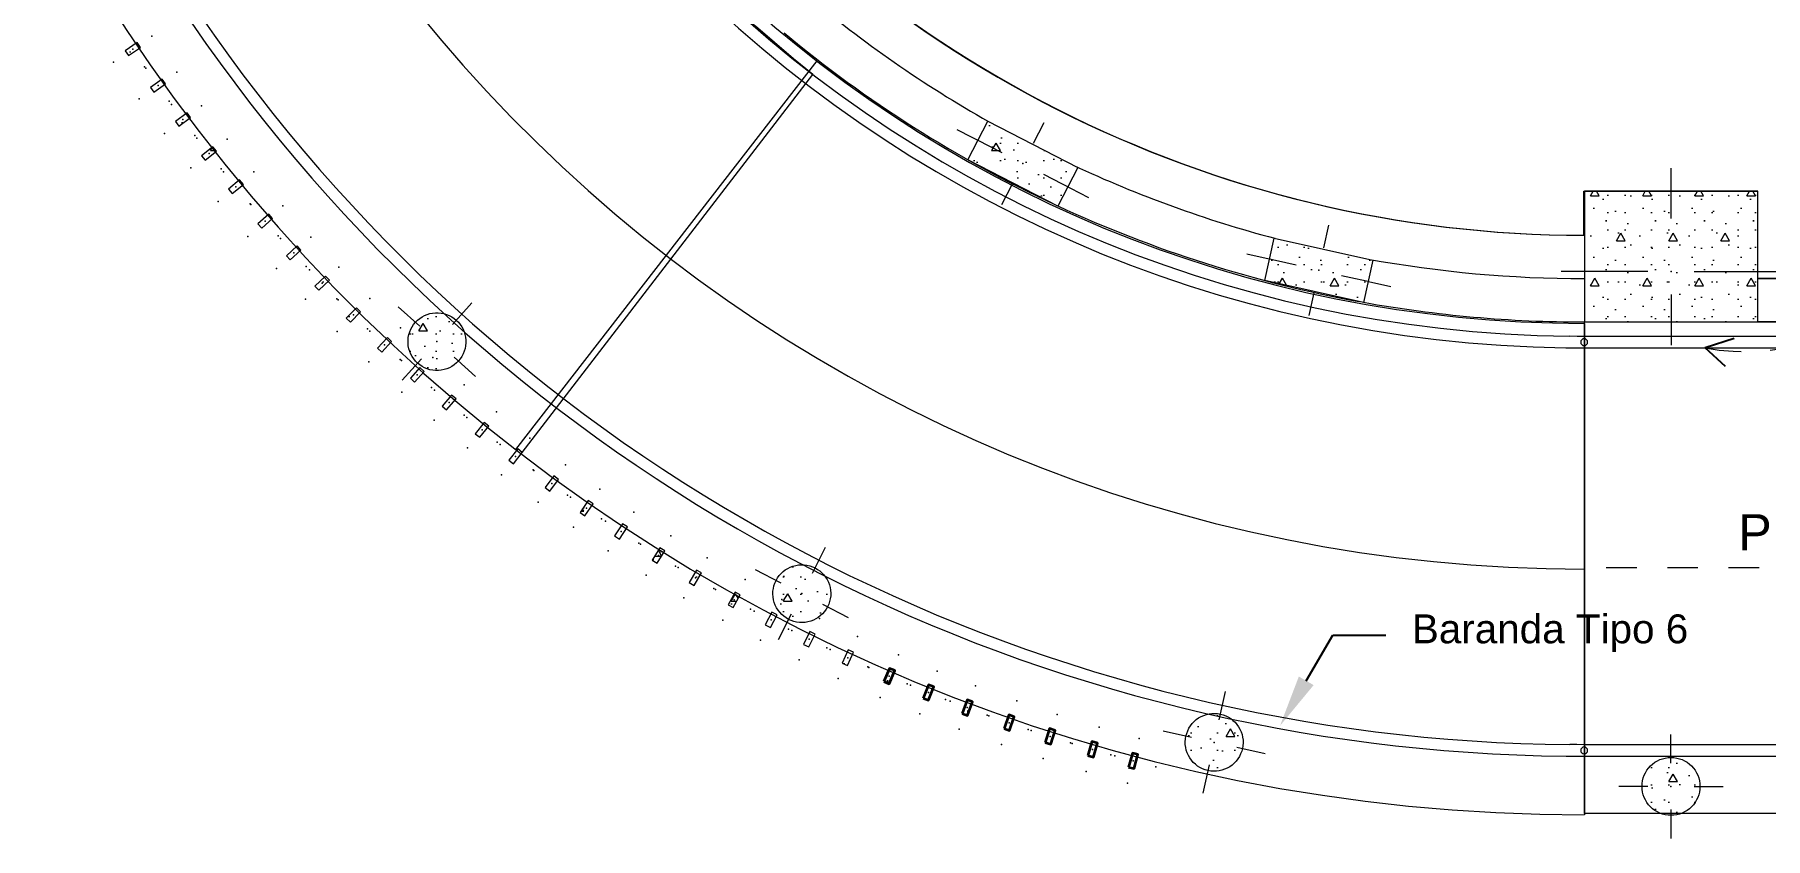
# Model space of a CAD drawing. Header units: feet. Extents: x 2 to 125, y -24 to 91.
# Drawn here: x 77.73 to 83.71, y 77.55 to 80.33 of the extents above; entities that cross this region are included whole.
import ezdxf
from ezdxf import colors
from ezdxf.entities.mleader import LeaderData, LeaderLine
from ezdxf.math import Vec2, Vec3

# ---------------------------------------------------------------- set-up
doc = ezdxf.new("R2010")
doc.units = ezdxf.units.FT
doc.header["$MEASUREMENT"] = 0
doc.set_wipeout_variables(frame=1)
for name, pattern in [('CONTINUA', [0]), ('Dashed', [0.211667, 0.105833, -0.105833]), ('HIDDEN2', [0.1875, 0.125, -0.0625]), ('Wipeout_Contour', [1, 0, -1])]:
    doc.linetypes.add(name, pattern=pattern)
doc.layers.add('ALUMBRADO', color=1, linetype='Continuous')
doc.layers.add('Structural - Bearing', color=7, linetype='Continuous')
for name, color, linetype, lineweight, true_color in [('Annotation - Text_Pen_No__167', 7, 'Continuous', 13, 0x6a6a6a), ('RAMPA PROPUESTA 1 CERRAMIENTO_Pen_No__123', 7, 'Continuous', 0, 0xd8d8d8), ('RAMPA PROPUESTA 1 CERRAMIENTO_Pen_No__28', 7, 'Continuous', 35, 0xa80f02), ('RAMPA PROPUESTA 1 CERRAMIENTO_Pen_No__48', 7, 'Continuous', 25, 0xa80f02), ('Structural - Bearing_Pen_No__167', 7, 'Continuous', 13, 0x6a6a6a)]:
    doc.layers.add(name, color=color, linetype=linetype, lineweight=lineweight, true_color=true_color)
for name, color, linetype, lineweight in [('Cotas varias El', 253, 'Continuous', 13), ('Interior - Furniture _Pen_No__122', 9, 'Continuous', 13), ('Interior - Stair & Railing_Pen_No__122', 9, 'Continuous', 13), ('TOMACORRIENTE', 5, 'HIDDEN2', 30)]:
    doc.layers.add(name, color=color, linetype=linetype, lineweight=lineweight)
doc.styles.add('Generales', font='arial.ttf', dxfattribs={"height": 0.15})
doc.styles.add('GENERATED_STYLE_1', font='arial.ttf')
pattern_1 = [(0, (75.36407, 85.38942), (0, 0.311769), [0.03, -0.15]), (0, (75.45407, 85.5453), (0, 0.311769), [0.03, -0.15]), (60, (75.36407, 85.38942), (-0.27, 0.155885), [0.03, -0.15]), (60, (75.54407, 85.38942), (-0.27, 0.155885), [0.03, -0.15]), (120, (75.39407, 85.38942), (0.27, 0.155885), [0.03, -0.15]), (120, (75.57407, 85.38942), (0.27, 0.155885), [0.03, -0.15]), (0, (75.36407, 85.41942), (0, 0.06), [0, -0.06, 0, -0.09]), (45, (75.39407, 85.41942), (-0.0424264, 0.0424264), [0, -0.045, 0, -0.075])]

# ---------------------------------------------------------------- blocks, each defined once
blk = doc.blocks.new('Straight Ramp 23[2]', base_point=(10.2279, -6.8984))
at = {"layer": 'Interior - Furniture _Pen_No__122', "color": 9, "linetype": 'Continuous', "lineweight": 13}
for p, q in [((7.7179, -6.0484), (7.7179, -7.7484)), ((10.2279, -6.0484), (7.7179, -6.0484)), ((8.5968, -7.7484), (8.5968, -6.0484)), ((9.3491, -7.7484), (9.3491, -6.0484)), ((10.2279, -6.0484), (10.2279, -7.7484)), ((10.2279, -7.7484), (7.7179, -7.7484))]:
    blk.add_line(p, q, dxfattribs=at)
at = {"layer": 'Interior - Furniture _Pen_No__122', "color": 9, "linetype": 'Dashed', "lineweight": 13}
blk.add_line((10.2279, -6.8984), (7.7179, -6.8984), dxfattribs=at)

msp = doc.modelspace()

# ---------------------------------------------------------------- hatches: boundary and pattern name
at = {"layer": 'Cotas varias El'}
h = msp.add_hatch(dxfattribs=at)
h.set_pattern_fill('STRUCTURAL_CONCRETE', color=256, style=0, pattern_type=2)
h.set_pattern_definition(pattern_1)
h.paths.add_polyline_path([(78.0394, 80.2792), (78.0506, 80.2626), (78.092, 80.2906), (78.0808, 80.3072)])
h = msp.add_hatch(dxfattribs=at)
h.set_pattern_fill('STRUCTURAL_CONCRETE', color=256, style=0, pattern_type=2)
h.set_pattern_definition(pattern_1)
h.paths.add_polyline_path([(78.2133, 80.0338), (78.2253, 80.0178), (78.2653, 80.0479), (78.2533, 80.0638)])
h = msp.add_hatch(dxfattribs=at)
h.set_pattern_fill('STRUCTURAL_CONCRETE', color=256, style=0, pattern_type=2)
h.set_pattern_definition(pattern_1)
h.paths.add_polyline_path([(78.3036, 79.916), (78.316, 79.9003), (78.3552, 79.9312), (78.3428, 79.9469)])
h = msp.add_hatch(dxfattribs=at)
h.set_pattern_fill('STRUCTURAL_CONCRETE', color=256, style=0, pattern_type=2)
h.set_pattern_definition(pattern_1)
h.paths.add_polyline_path([(78.6954, 79.4648), (78.7093, 79.4504), (78.7453, 79.4851), (78.7314, 79.4995)])
h = msp.add_hatch(dxfattribs=at)
h.set_pattern_fill('STRUCTURAL_CONCRETE', color=256, style=0, pattern_type=2)
h.set_pattern_definition(pattern_1)
h.paths.add_polyline_path([(78.8038, 79.3546), (78.8181, 79.3405), (78.8532, 79.3761), (78.8389, 79.3902)])
h = msp.add_hatch(dxfattribs=at)
h.set_pattern_fill('STRUCTURAL_CONCRETE', color=256, style=0, pattern_type=2)
h.set_pattern_definition(pattern_1)
h.paths.add_polyline_path([(79.0428, 79.34, 0.414214), (79.05, 79.1987, 0.414214), (79.1913, 79.206, 0.414214), (79.184, 79.3472, 0.414214)])
h = msp.add_hatch(dxfattribs=at)
h.set_pattern_fill('STRUCTURAL_CONCRETE', color=256, style=0, pattern_type=2)
h.set_pattern_definition(pattern_1)
h.paths.add_polyline_path([(79.6116, 78.682), (79.6281, 78.6706), (79.6565, 78.7117), (79.6401, 78.7231)])
h = msp.add_hatch(dxfattribs=at)
h.set_pattern_fill('STRUCTURAL_CONCRETE', color=256, style=0, pattern_type=2)
h.set_pattern_definition(pattern_1)
h.paths.add_polyline_path([(79.8612, 78.5174), (79.8781, 78.5068), (79.9045, 78.5493), (79.8875, 78.5599)])
h = msp.add_hatch(dxfattribs=at)
h.set_pattern_fill('STRUCTURAL_CONCRETE', color=256, style=0, pattern_type=2)
h.set_pattern_definition(pattern_1)
h.paths.add_polyline_path([(79.9891, 78.4396), (80.0064, 78.4295), (80.0317, 78.4726), (80.0145, 78.4827)])
h = msp.add_hatch(dxfattribs=at)
h.set_pattern_fill('STRUCTURAL_CONCRETE', color=256, style=0, pattern_type=2)
h.set_pattern_definition(pattern_1)
h.paths.add_polyline_path([(80.2891, 78.4469, 0.414214), (80.3324, 78.3123, 0.414214), (80.4671, 78.3556, 0.414214), (80.4238, 78.4902, 0.414214)])
h = msp.add_hatch(dxfattribs=at)
h.set_pattern_fill('STRUCTURAL_CONCRETE', color=256, style=0, pattern_type=2)
h.set_pattern_definition(pattern_1)
h.paths.add_polyline_path([(80.123, 78.3628), (80.1405, 78.3531), (80.1647, 78.3968), (80.1472, 78.4065)])
h = msp.add_hatch(dxfattribs=at)
h.set_pattern_fill('STRUCTURAL_CONCRETE', color=256, style=0, pattern_type=2)
h.set_pattern_definition(pattern_1)
h.paths.add_polyline_path([(80.5179, 78.1612), (80.536, 78.1529), (80.557, 78.1982), (80.5388, 78.2066)])
h = msp.add_hatch(dxfattribs=at)
h.set_pattern_fill('STRUCTURAL_CONCRETE', color=256, style=0, pattern_type=2)
h.set_pattern_definition(pattern_1)
h.paths.add_polyline_path([(81.7056, 77.9084, 0.414214), (81.7817, 77.7892, 0.414214), (81.9009, 77.8653, 0.414214), (81.8248, 77.9845, 0.414214)])
h = msp.add_hatch(dxfattribs=at)
h.set_pattern_fill('STRUCTURAL_CONCRETE', color=256, style=0, pattern_type=2)
h.set_pattern_definition(pattern_1)
h.paths.add_polyline_path([(83.2821, 77.7345, 0.414214), (83.3821, 77.6345, 0.414214), (83.4821, 77.7345, 0.414214), (83.3821, 77.8345, 0.414214)])
at = {"layer": 'RAMPA PROPUESTA 1 CERRAMIENTO_Pen_No__48', "linetype": 'Continuous', "lineweight": 25, "true_color": 0xa80f02}
h = msp.add_hatch(dxfattribs=at)
h.set_pattern_fill('STRUCTURAL_CONCRETE', color=14, style=0, pattern_type=2)
h.set_pattern_definition(pattern_1)
h.paths.add_polyline_path([(80.6612, 78.0968), (80.6796, 78.0889), (80.6994, 78.1348), (80.681, 78.1427)])
h = msp.add_hatch(dxfattribs=at)
h.set_pattern_fill('STRUCTURAL_CONCRETE', color=14, style=0, pattern_type=2)
h.set_pattern_definition(pattern_1)
h.paths.add_polyline_path([(80.9318, 77.987), (80.9506, 77.98), (80.9681, 78.0268), (80.9494, 78.0338)])

# ---------------------------------------------------------------- linework, layer by layer
at = {"layer": 'ALUMBRADO', "linetype": 'CONTINUA', "lineweight": 25}
for p in [(83.6001, 79.2832), (83.5699, 79.187)]:
    msp.add_line(p, (83.5004, 79.251), dxfattribs=at)
at = {"layer": 'Cotas varias El'}
for p, q in [((79.0576, 79.3266), (78.9834, 79.3936)), ((79.1706, 79.3324), (79.2376, 79.4066)), ((83.0826, 79.336), (83.0826, 77.636)), ((79.0634, 79.2136), (78.9964, 79.1393)), ((79.1764, 79.2194), (79.2507, 79.1524)), ((80.4146, 78.4724), (80.4603, 78.5614)), ((80.3069, 78.4378), (80.218, 78.4834)), ((80.4493, 78.3647), (80.5382, 78.3191)), ((80.3416, 78.3301), (80.2959, 78.2411)), ((81.8205, 77.9649), (81.8421, 78.0626)), ((83.3821, 77.8145), (83.3821, 77.9145)), ((81.8814, 77.8696), (81.979, 77.848)), ((83.0193, 77.839), (83.0193, 77.839)), ((83.0193, 77.839), (83.0318, 77.8389)), ((83.0193, 77.839), (83.0193, 77.839)), ((83.0193, 77.839), (83.0318, 77.8389)), ((83.0193, 77.839), (83.0193, 77.839)), ((83.0193, 77.839), (83.0318, 77.8389)), ((83.0193, 77.839), (83.0193, 77.839)), ((83.0193, 77.839), (83.0318, 77.8389)), ((83.0318, 77.8389), (83.0319, 77.8389)), ((83.0318, 77.8389), (83.0319, 77.8389)), ((83.0318, 77.8389), (83.0319, 77.8389)), ((83.0318, 77.8389), (83.0319, 77.8389)), ((83.0319, 77.8389), (83.0569, 77.8388)), ((83.0319, 77.8389), (83.0569, 77.8388)), ((83.0319, 77.8389), (83.0569, 77.8388)), ((83.0319, 77.8389), (83.0569, 77.8388)), ((83.0322, 77.8789), (83.0321, 77.8789)), ((83.0322, 77.8789), (83.0321, 77.8789)), ((83.0322, 77.8789), (83.0321, 77.8789)), ((83.0322, 77.8789), (83.0321, 77.8789)), ((83.0571, 77.8788), (83.0322, 77.8789)), ((83.0571, 77.8788), (83.0322, 77.8789)), ((83.0571, 77.8788), (83.0322, 77.8789)), ((83.0571, 77.8788), (83.0322, 77.8789)), ((83.0569, 77.8388), (83.082, 77.8387)), ((83.0569, 77.8388), (83.082, 77.8387)), ((83.0569, 77.8388), (83.082, 77.8387)), ((83.0569, 77.8388), (83.082, 77.8387)), ((83.082, 77.8787), (83.0571, 77.8788)), ((83.082, 77.8787), (83.0571, 77.8788)), ((83.082, 77.8787), (83.0571, 77.8788)), ((83.082, 77.8787), (83.0571, 77.8788)), ((83.0821, 77.8787), (83.082, 77.8787)), ((83.0821, 77.8787), (83.082, 77.8787)), ((83.0821, 77.8787), (83.082, 77.8787)), ((83.0821, 77.8787), (83.082, 77.8787)), ((83.082, 77.8387), (83.082, 77.8387)), ((83.082, 77.8387), (83.0945, 77.8387)), ((83.082, 77.8387), (83.082, 77.8387)), ((83.082, 77.8387), (83.0945, 77.8387)), ((83.082, 77.8387), (83.082, 77.8387)), ((83.082, 77.8387), (83.0945, 77.8387)), ((83.082, 77.8387), (83.082, 77.8387)), ((83.082, 77.8387), (83.0945, 77.8387)), ((83.0945, 77.8787), (83.0821, 77.8787)), ((83.0945, 77.8787), (83.0821, 77.8787)), ((83.0945, 77.8787), (83.0821, 77.8787)), ((83.0945, 77.8787), (83.0821, 77.8787)), ((85.595, 77.8787), (83.0945, 77.8787)), ((85.595, 77.8787), (83.0945, 77.8787)), ((85.595, 77.8787), (83.0945, 77.8787)), ((85.595, 77.8787), (83.0945, 77.8787)), ((83.0945, 77.8387), (85.595, 77.8387)), ((83.0945, 77.8387), (85.595, 77.8387)), ((83.0945, 77.8387), (85.595, 77.8387)), ((83.0945, 77.8387), (85.595, 77.8387)), ((81.786, 77.8087), (81.7645, 77.7111)), ((83.3021, 77.7345), (83.2021, 77.7345)), ((83.4621, 77.7345), (83.5621, 77.7345)), ((83.3821, 77.6545), (83.3821, 77.5545))]:
    msp.add_line(p, q, dxfattribs=at)
for points in [[(78.0394, 80.2792), (78.0506, 80.2626), (78.092, 80.2906), (78.0808, 80.3072)], [(78.1271, 80.1522), (78.1387, 80.136), (78.1794, 80.165), (78.1678, 80.1813)], [(78.2133, 80.0338), (78.2253, 80.0178), (78.2653, 80.0479), (78.2533, 80.0638)], [(78.3036, 79.916), (78.316, 79.9003), (78.3552, 79.9312), (78.3428, 79.9469)], [(78.3968, 79.8003), (78.4095, 79.7849), (78.448, 79.8169), (78.4352, 79.8323)], [(78.4984, 79.6805), (78.5115, 79.6654), (78.5492, 79.6983), (78.536, 79.7134)], [(78.5968, 79.5702), (78.6103, 79.5554), (78.6471, 79.5893), (78.6336, 79.604)], [(78.6954, 79.4648), (78.7093, 79.4504), (78.7453, 79.4851), (78.7314, 79.4995)], [(78.8038, 79.3546), (78.8181, 79.3405), (78.8532, 79.3761), (78.8389, 79.3902)], [(78.9115, 79.2505), (78.9261, 79.2368), (78.9603, 79.2732), (78.9457, 79.2869)], [(79.0251, 79.146), (79.04, 79.1327), (79.0733, 79.17), (79.0583, 79.1833)], [(79.1353, 79.0496), (79.1505, 79.0366), (79.1829, 79.0747), (79.1677, 79.0877)], [(79.2494, 78.9545), (79.2649, 78.9419), (79.2964, 78.9808), (79.2808, 78.9934)], [(79.3658, 78.8623), (79.3816, 78.8501), (79.4121, 78.8897), (79.3962, 78.9019)], [(79.4913, 78.7678), (79.5075, 78.7561), (79.5369, 78.7965), (79.5208, 78.8082)], [(79.6116, 78.682), (79.6281, 78.6706), (79.6565, 78.7117), (79.6401, 78.7231)], [(79.7311, 78.601), (79.7478, 78.59), (79.7752, 78.6318), (79.7585, 78.6428)], [(79.8612, 78.5174), (79.8781, 78.5068), (79.9045, 78.5493), (79.8875, 78.5599)], [(79.9891, 78.4396), (80.0064, 78.4295), (80.0317, 78.4726), (80.0145, 78.4827)], [(80.123, 78.3628), (80.1405, 78.3531), (80.1647, 78.3968), (80.1472, 78.4065)], [(80.2518, 78.293), (80.2695, 78.2838), (80.2927, 78.3281), (80.2749, 78.3373)], [(80.384, 78.2255), (80.402, 78.2167), (80.424, 78.2615), (80.4061, 78.2704)], [(80.5179, 78.1612), (80.536, 78.1529), (80.557, 78.1982), (80.5388, 78.2066)]]:
    msp.add_lwpolyline(points, close=True, dxfattribs=at)
for points in [[(79.0428, 79.34, -0.414214), (79.184, 79.3472, -0.414214), (79.1913, 79.206, -0.414214), (79.05, 79.1987, -0.414214)], [(80.2891, 78.4469, -0.414214), (80.4238, 78.4902, -0.414214), (80.4671, 78.3556, -0.414214), (80.3324, 78.3123, -0.414214)], [(81.7056, 77.9084, -0.414214), (81.8248, 77.9845, -0.414214), (81.9009, 77.8653, -0.414214), (81.7817, 77.7892, -0.414214)], [(83.082, 77.8707, 1), (83.082, 77.8467, 1)], [(83.2821, 77.7345, -0.414214), (83.3821, 77.8345, -0.414214), (83.4821, 77.7345, -0.414214), (83.3821, 77.6345, -0.414214)]]:
    msp.add_lwpolyline(points, format="xyb", close=True, dxfattribs=at)
for centre, radius, start, end in [((83.0804, 83.6702), 5.7915, 164.19927, 269.52272), ((83.0804, 83.6702), 5.7915, 164.19927, 269.52272), ((83.0804, 83.6702), 5.7915, 164.19927, 269.52272), ((83.0804, 83.6702), 5.7915, 164.19927, 269.52272), ((83.0804, 83.6702), 5.8315, 164.43064, 269.40029), ((83.0804, 83.6702), 5.8315, 164.43064, 269.40029), ((83.0804, 83.6702), 5.8315, 164.43064, 269.40029), ((83.0804, 83.6702), 5.8315, 164.43064, 269.40029), ((83.0826, 83.666), 6.03, 181.19046, 269.99957), ((83.0826, 83.666), 5.18, 181.26843, 269.99957)]:
    msp.add_arc(centre, radius, start, end, dxfattribs=at)
for p in [(78.0657, 80.2849), (78.1319, 80.3297), (77.9994, 80.2401), (78.1068, 80.2237), (78.1105, 80.2186), (78.1532, 80.1586), (78.2183, 80.2051), (78.0881, 80.1122), (78.1913, 80.1048), (78.1997, 80.0935), (78.2393, 80.0408), (78.3033, 80.0889), (78.1753, 79.9928), (78.2798, 79.9864), (78.2873, 79.9769), (78.3294, 79.9236), (78.3922, 79.9732), (78.2666, 79.874), (78.3713, 79.8702), (78.379, 79.8608), (78.4839, 79.8597), (78.4224, 79.8086), (78.3608, 79.7575), (78.4711, 79.7496), (78.4735, 79.747), (78.584, 79.7421), (78.5238, 79.6894), (78.4636, 79.6367), (78.5678, 79.6386), (78.5765, 79.6292), (78.6809, 79.6338), (78.622, 79.5797), (78.563, 79.5256), (78.6648, 79.5326), (78.6761, 79.5208), (78.7779, 79.5305), (78.7203, 79.475), (78.6627, 79.4195), (78.7715, 79.4215), (78.7758, 79.4174), (78.8847, 79.4223), (78.8285, 79.3654), (78.9906, 79.3202), (78.7723, 79.3084), (78.8776, 79.3166), (78.8855, 79.3092), (78.9359, 79.2618), (79.117, 79.273), (78.8811, 79.2035), (78.9895, 79.2113), (78.9942, 79.2071), (79.1024, 79.2177), (79.0492, 79.158), (78.9959, 79.0983), (79.0981, 79.1139), (79.1089, 79.1048), (79.2109, 79.1231), (79.1591, 79.0621), (79.3232, 79.0299), (79.1073, 79.0012), (79.2107, 79.018), (79.2201, 79.0103), (79.2729, 78.9677), (79.2226, 78.9055), (79.3255, 78.9248), (79.3351, 78.9174), (79.4377, 78.9394), (79.3889, 78.876), (79.5612, 78.8468), (79.3402, 78.8126), (79.4495, 78.8293), (79.4523, 78.8273), (79.5141, 78.7822), (79.5683, 78.7423), (79.5788, 78.7351), (79.6796, 78.7626), (79.467, 78.7175), (79.6341, 78.6968), (79.7971, 78.6832), (79.5886, 78.631), (79.6863, 78.6603), (79.6999, 78.6513), (79.7532, 78.6164), (79.9251, 78.6013), (79.7092, 78.5495), (79.8149, 78.5756), (79.82, 78.5725), (79.8828, 78.5333), (79.9415, 78.4966), (79.9508, 78.4911), (80.051, 78.5251), (79.8406, 78.4654), (80.0104, 78.4561), (80.1826, 78.4498), (79.9699, 78.3871), (80.0738, 78.4186), (80.0794, 78.4155), (80.1438, 78.3798), (80.3093, 78.3814), (80.3781, 78.4012), (80.1051, 78.3098), (80.2013, 78.3476), (80.2138, 78.341), (80.2722, 78.3105), (80.4394, 78.3153), (80.3322, 78.2788), (80.3431, 78.2735), (80.404, 78.2435), (80.571, 78.2524), (80.2351, 78.2397), (80.4648, 78.2133), (80.4758, 78.2082), (80.3687, 78.1717), (80.5374, 78.1797), (80.6068, 78.1475), (80.6101, 78.1462), (80.5039, 78.1071), (81.8033, 77.8868), (83.3821, 77.7345)]:
    msp.add_point(p, dxfattribs=at)
at = {"layer": 'Interior - Stair & Railing_Pen_No__122', "color": 9, "linetype": 'Continuous', "lineweight": 13}
for p, q in [((80.43, 80.2437), (79.3885, 78.9001)), ((83.0574, 79.2912), (83.0322, 79.2913)), ((83.0322, 79.2913), (83.0322, 79.2913)), ((83.0574, 79.2912), (83.0322, 79.2913)), ((83.0322, 79.2913), (83.0322, 79.2913)), ((83.0574, 79.2912), (83.0322, 79.2913)), ((83.0322, 79.2913), (83.0322, 79.2913)), ((83.0574, 79.2912), (83.0322, 79.2913)), ((83.0322, 79.2913), (83.0322, 79.2913)), ((83.0816, 79.291), (83.0574, 79.2912)), ((83.0816, 79.291), (83.0574, 79.2912)), ((83.0816, 79.291), (83.0574, 79.2912)), ((83.0816, 79.291), (83.0574, 79.2912)), ((83.0825, 79.291), (83.0816, 79.291)), ((83.0825, 79.291), (83.0816, 79.291)), ((83.0825, 79.291), (83.0816, 79.291)), ((83.0825, 79.291), (83.0816, 79.291)), ((83.0951, 79.291), (83.0825, 79.291)), ((83.0825, 79.291), (83.0825, 79.291)), ((83.0951, 79.291), (83.0825, 79.291)), ((83.0825, 79.291), (83.0825, 79.291)), ((83.0951, 79.291), (83.0825, 79.291)), ((83.0825, 79.291), (83.0825, 79.291)), ((83.0951, 79.291), (83.0825, 79.291)), ((83.0825, 79.291), (83.0825, 79.291)), ((85.592, 79.291), (83.0951, 79.291)), ((85.592, 79.291), (83.0951, 79.291)), ((85.592, 79.291), (83.0951, 79.291)), ((85.592, 79.291), (83.0951, 79.291)), ((83.0192, 79.2515), (83.0192, 79.2515)), ((83.0192, 79.2515), (83.0318, 79.2513)), ((83.0192, 79.2515), (83.0192, 79.2515)), ((83.0192, 79.2515), (83.0318, 79.2513)), ((83.0192, 79.2515), (83.0192, 79.2515)), ((83.0192, 79.2515), (83.0318, 79.2513)), ((83.0192, 79.2515), (83.0192, 79.2515)), ((83.0192, 79.2515), (83.0318, 79.2513)), ((83.0318, 79.2513), (83.0318, 79.2513)), ((83.0318, 79.2513), (83.0571, 79.2512)), ((83.0318, 79.2513), (83.0318, 79.2513)), ((83.0318, 79.2513), (83.0571, 79.2512)), ((83.0318, 79.2513), (83.0318, 79.2513)), ((83.0318, 79.2513), (83.0571, 79.2512)), ((83.0318, 79.2513), (83.0318, 79.2513)), ((83.0318, 79.2513), (83.0571, 79.2512)), ((83.0571, 79.2512), (83.0815, 79.251)), ((83.0571, 79.2512), (83.0815, 79.251)), ((83.0571, 79.2512), (83.0815, 79.251)), ((83.0571, 79.2512), (83.0815, 79.251)), ((83.0815, 79.251), (83.0824, 79.251)), ((83.0815, 79.251), (83.0824, 79.251)), ((83.0815, 79.251), (83.0824, 79.251)), ((83.0815, 79.251), (83.0824, 79.251)), ((83.0824, 79.251), (83.0825, 79.251)), ((83.0824, 79.251), (83.0825, 79.251)), ((83.0824, 79.251), (83.0825, 79.251)), ((83.0824, 79.251), (83.0825, 79.251)), ((83.0825, 79.251), (83.0951, 79.251)), ((83.0825, 79.251), (83.0951, 79.251)), ((83.0825, 79.251), (83.0951, 79.251)), ((83.0825, 79.251), (83.0951, 79.251)), ((83.0951, 79.251), (85.592, 79.251)), ((83.0951, 79.251), (85.592, 79.251)), ((83.0951, 79.251), (85.592, 79.251)), ((83.0951, 79.251), (85.592, 79.251))]:
    msp.add_line(p, q, dxfattribs=at)
for points in [[(84.4826, 79.491), (83.6826, 79.491)], [(83.6826, 79.341), (84.4826, 79.341)]]:
    msp.add_lwpolyline(points, dxfattribs=at)
msp.add_lwpolyline([(83.082, 79.283, 1), (83.082, 79.259, 1)], format="xyb", close=True, dxfattribs=at)
for centre, radius, start, end in [((83.0827, 83.6663), 4.4153, 179.71526, 269.17505), ((83.0827, 83.6663), 4.4153, 179.71526, 269.17505), ((83.0827, 83.6663), 4.4153, 179.71526, 269.17505), ((83.0827, 83.6663), 4.4153, 179.71526, 269.17505), ((83.0827, 83.6663), 4.3753, 179.42039, 269.33774), ((83.0827, 83.6663), 4.3753, 179.42039, 269.33774), ((83.0827, 83.6663), 4.3753, 179.42039, 269.33774), ((83.0827, 83.6663), 4.3753, 179.42039, 269.33774), ((83.0826, 83.666), 4.33, 181.377, 269.99957), ((83.0826, 83.666), 4.025, 216.2495, 270), ((83.0826, 83.666), 4.175, 229.87729, 240.44684), ((83.0826, 83.666), 4.325, 230.24271, 244.93257), ((83.0826, 83.666), 4.175, 244.97216, 255.16032), ((83.0826, 83.666), 4.325, 245.12436, 259.63161), ((83.0826, 83.666), 4.175, 259.67107, 270), ((83.0826, 83.666), 4.325, 259.8377, 270)]:
    msp.add_arc(centre, radius, start, end, dxfattribs=at)
at = {"layer": 'RAMPA PROPUESTA 1 CERRAMIENTO_Pen_No__123', "color": 254, "linetype": 'Continuous', "lineweight": 0, "true_color": 0xd8d8d8}
for p in [(80.7119, 78.1893), (80.846, 78.1333), (80.6803, 78.1158), (80.7419, 78.089), (80.7537, 78.0842), (80.9781, 78.0818), (80.6486, 78.0424), (80.8161, 78.0591), (80.8751, 78.035), (80.8903, 78.0292), (80.95, 78.0069), (81.121, 78.0301), (80.7862, 77.9849), (81.0192, 77.9807), (81.0249, 77.9788), (81.0948, 77.9545), (81.2606, 77.9835), (80.9219, 77.932), (81.1601, 77.9316), (81.1704, 77.9283), (81.2363, 77.9073), (81.3064, 77.8847), (81.3125, 77.883), (81.4056, 77.9392), (81.5443, 77.9005), (81.0686, 77.8789), (81.212, 77.8311), (81.3832, 77.8624), (81.4464, 77.8437), (81.4601, 77.84), (81.5237, 77.8231), (81.3609, 77.7856), (81.6011, 77.8026), (81.5032, 77.7458)]:
    msp.add_point(p, dxfattribs=at)
at = {"layer": 'RAMPA PROPUESTA 1 CERRAMIENTO_Pen_No__28', "color": 14, "linetype": 'Continuous', "lineweight": 35, "true_color": 0xa80f02}
for points in [[(80.6612, 78.0968), (80.6796, 78.0889), (80.6994, 78.1348), (80.681, 78.1427)], [(80.7975, 78.0396), (80.816, 78.0322), (80.8347, 78.0785), (80.8162, 78.086)], [(80.9318, 77.987), (80.9506, 77.98), (80.9681, 78.0268), (80.9494, 78.0338)], [(81.0772, 77.9342), (81.0961, 77.9276), (81.1124, 77.9749), (81.0935, 77.9814)], [(81.2192, 77.8865), (81.2382, 77.8805), (81.2534, 77.9281), (81.2344, 77.9342)], [(81.3667, 77.8412), (81.3859, 77.8356), (81.3998, 77.8836), (81.3806, 77.8892)], [(81.5077, 77.8015), (81.527, 77.7964), (81.5398, 77.8447), (81.5205, 77.8499)]]:
    msp.add_lwpolyline(points, close=True, dxfattribs=at)
at = {"layer": 'Structural - Bearing_Pen_No__167', "color": 251, "linetype": 'Continuous', "lineweight": 13, "true_color": 0x6a6a6a}
msp.add_line((81.7252, 77.9041), (81.6275, 77.9256), dxfattribs=at)

# ---------------------------------------------------------------- block references
at = {"layer": 'Cotas varias El'}
msp.add_blockref('Straight Ramp 23[2]', (85.592, 78.491), dxfattribs=at)

# ---------------------------------------------------------------- texts
at = {"layer": 'Annotation - Text_Pen_No__167', "color": 251, "linetype": 'Continuous', "lineweight": 13, "true_color": 0x6a6a6a, "insert": (84.4339, 78.676), "char_height": 0.125, "attachment_point": 2, "style": 'GENERATED_STYLE_1'}
msp.add_mtext('\\A1;PENDIENTE 11.34%', dxfattribs=at)

# ---------------------------------------------------------------- leaders
at = {"layer": 'Cotas varias El'}
ml = msp.add_multileader_mtext('Standard', dxfattribs=at)
ml.set_content('{\\H0.86957x;Baranda Tipo 6}', color=256, style='Generales')
ml.set_leader_properties()
ml.build(insert=Vec2(0, 0))
ml.multileader.update_dxf_attribs({"text_right_attachment_type": 6, "dogleg_length": 0.36, "arrow_head_size": 0.18})
ctx = ml.context
ctx.base_point, ctx.char_height, ctx.arrow_head_size, ctx.landing_gap_size, ctx.plane_origin = Vec3(82.3965, 78.2581), 0.115, 0.18, 0.09, Vec3(83.7746, 79.009)
ctx.right_attachment = 6
notes = []
notes.append((ctx, [(0, (1, 1, 0), (82.2138, 78.2581), (1, 0), 0.1826, [(0, [(82.0308, 77.9441)], 0, [])])]))
ctx.mtext.insert, ctx.mtext.flow_direction = Vec3(82.4865, 78.3294), 5
for ctx, leaders in notes:
    for number, flags, end, landing, length, lines in leaders:
        leader = LeaderData()
        leader.index, (leader.has_last_leader_line, leader.has_dogleg_vector, leader.attachment_direction) = number, flags
        leader.last_leader_point, leader.dogleg_vector, leader.dogleg_length = Vec3(end), Vec3(landing), length
        for number, points, colour, breaks in lines:
            line = LeaderLine()
            line.index, line.vertices, line.color, line.breaks = number, Vec3.list(points), colors.encode_raw_color(colour), breaks
            leader.lines.append(line)
        ctx.leaders.append(leader)

# ---------------------------------------------------------------- next in the draw order: wipeouts: each hides what was drawn before it
at = {"color": 9, "linetype": 'Continuous', "lineweight": 13}
for points in [[(81.0208, 80.0356), (80.952, 79.9023), (81.2631, 79.7418), (81.3318, 79.8751)], [(82.0105, 79.6309), (81.9778, 79.4845), (82.3194, 79.4083), (82.3521, 79.5547)]]:
    msp.add_wipeout(points, dxfattribs=at).dxf.layer = 'Interior - Stair & Railing_Pen_No__122'
at = {"color": 254, "linetype": 'Wipeout_Contour', "lineweight": 0, "ltscale": 39.864069}
msp.add_wipeout([(83.0826, 79.341), (83.6826, 79.341), (83.6826, 79.691), (83.0826, 79.691)], dxfattribs=at).dxf.layer = 'Structural - Bearing'

# ---------------------------------------------------------------- next in the draw order: hatches: boundary and pattern name
at = {"layer": 'Interior - Stair & Railing_Pen_No__122', "linetype": 'Continuous', "lineweight": 13}
h = msp.add_hatch(dxfattribs=at)
h.set_pattern_fill('STRUCTURAL_CONCRETE', color=9, style=0, pattern_type=2)
h.set_pattern_definition(pattern_1)
h.paths.add_polyline_path([(81.0208, 80.0356), (80.952, 79.9023), (81.2631, 79.7418), (81.3318, 79.8751)])
h = msp.add_hatch(dxfattribs=at)
h.set_pattern_fill('STRUCTURAL_CONCRETE', color=9, style=0, pattern_type=2)
h.set_pattern_definition(pattern_1)
h.paths.add_polyline_path([(83.0826, 79.341), (83.6826, 79.341), (83.6826, 79.7935), (83.0826, 79.7935)])
h = msp.add_hatch(dxfattribs=at)
h.set_pattern_fill('STRUCTURAL_CONCRETE', color=9, style=0, pattern_type=2)
h.set_pattern_definition(pattern_1)
h.paths.add_polyline_path([(82.0105, 79.6309), (81.9778, 79.4845), (82.3194, 79.4083), (82.3521, 79.5547)])

# ---------------------------------------------------------------- next in the draw order: linework, layer by layer
at = {"layer": 'Cotas varias El'}
msp.add_lwpolyline([(79.859, 86.0339), (79.8583, 84.8658, 0.168372), (79.8583, 82.5676), (79.859, 81.2982), (79.8347, 81.2861, 0.238928), (83.0806, 79.641), (83.0806, 79.7935), (83.6806, 79.7935), (83.6806, 79.491), (86.5756, 79.491)], format="xyb", dxfattribs=at)
at = {"layer": 'Interior - Stair & Railing_Pen_No__122', "color": 9, "linetype": 'Continuous', "lineweight": 13}
for p, q in [((81.0708, 79.9254), (80.9153, 80.0056)), ((81.1786, 79.9598), (81.2153, 80.0309)), ((81.1053, 79.8176), (81.0686, 79.7465)), ((81.213, 79.852), (81.3685, 79.7718)), ((82.243, 79.5022), (82.4138, 79.464)), ((83.3026, 79.516), (83.0026, 79.516)), ((83.4626, 79.516), (83.7626, 79.516)), ((83.3826, 79.436), (83.3826, 79.261))]:
    msp.add_line(p, q, dxfattribs=at)
msp.add_lwpolyline([(79.4121, 78.8897), (80.4167, 80.1971, -0.706436), (83.0782, 87.991), (87.3476, 88.0589)], format="xyb", dxfattribs=at)
for points in [[(81.0208, 80.0356), (81.3318, 79.8751), (81.2631, 79.7418), (80.952, 79.9023)], [(83.0826, 79.341), (83.6826, 79.341), (83.6826, 79.7935), (83.0826, 79.7935)], [(82.0105, 79.6309), (82.3521, 79.5547), (82.3194, 79.4083), (81.9778, 79.4845)]]:
    msp.add_lwpolyline(points, close=True, dxfattribs=at)
for p in [(81.1419, 79.8887), (82.165, 79.5196), (83.3826, 79.516)]:
    msp.add_point(p, dxfattribs=at)
at = {"layer": 'Structural - Bearing_Pen_No__167', "color": 251, "linetype": 'Continuous', "lineweight": 13, "true_color": 0x6a6a6a}
for p, q in [((83.3826, 79.6985), (83.3826, 79.8735)), ((82.1824, 79.5977), (82.1998, 79.6758)), ((82.0869, 79.537), (81.9161, 79.5752)), ((82.1475, 79.4415), (82.1301, 79.3635))]:
    msp.add_line(p, q, dxfattribs=at)
at = {"layer": 'TOMACORRIENTE', "color": 10, "lineweight": 20}
msp.add_arc((83.6389, 79.9914), 0.7532, 259.40442, 317.86333, dxfattribs=at)

doc.saveas('drawing.dxf')
